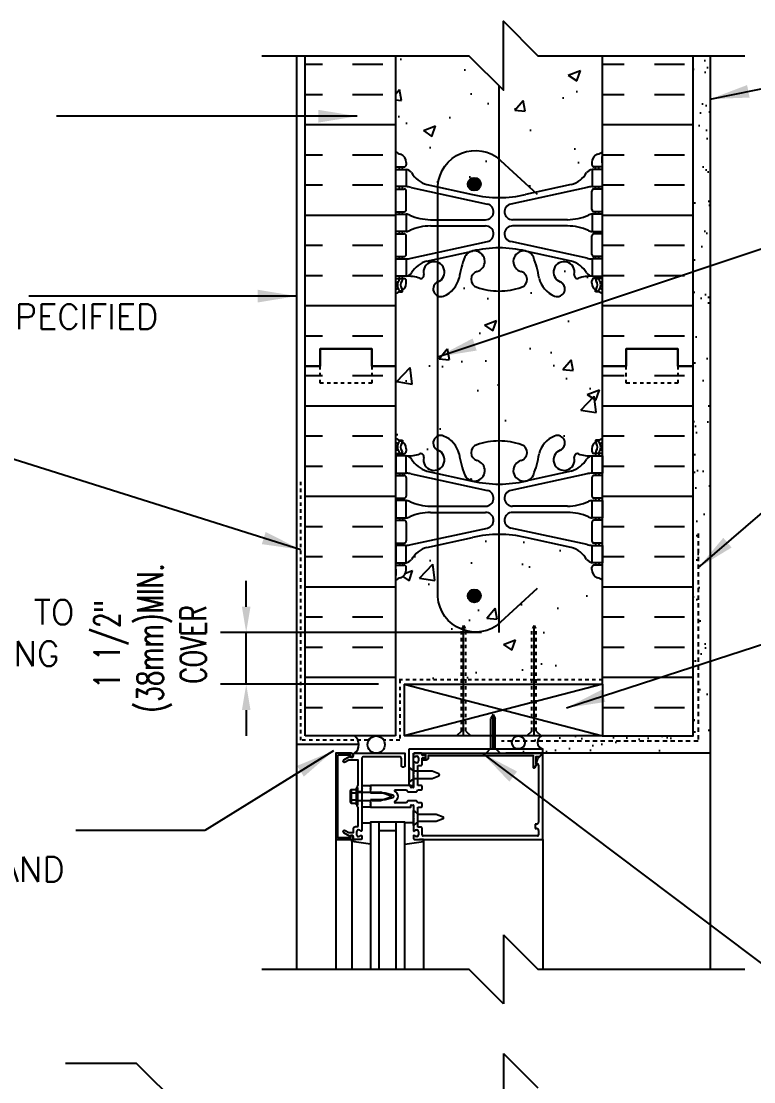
# Model space of a CAD drawing. Header units: inches. Extents: x -6.4 to 42.3, y 56.6 to 149.3.
# Drawn here: x 4.56 to 25.8, y 118.19 to 148.94 of the extents above; entities that cross this region are included whole.
import ezdxf

# ---------------------------------------------------------------- set-up
doc = ezdxf.new("R2010")
doc.units = ezdxf.units.IN
doc.header["$LTSCALE"] = 0.5
doc.header["$MEASUREMENT"] = 0
doc.linetypes.add('DASHED2', pattern=[0.375, 0.25, -0.125])
doc.linetypes.add('HIDDEN2', pattern=[0.1875, 0.125, -0.0625])
for name, color, linetype in [('HATCH', 12, 'Continuous'), ('LINE18', 9, 'Continuous'), ('line25', 2, 'Continuous'), ('LINE50', 5, 'Continuous'), ('LINE65', 3, 'Continuous'), ('LINE9', 9, 'Continuous'), ('PART_NUMBERS', 6, 'Continuous'), ('TEXT', 4, 'Continuous'), ('Web_Edge', 9, 'Continuous')]:
    doc.layers.add(name, color=color, linetype=linetype)
doc.styles.add('DIM', font='romans.shx', dxfattribs={"width": 0.7})
doc.styles.get("Standard").update_dxf_attribs({"font": 'romans.shx', "height": 0.75})
doc.dimstyles.new('ext_12', dxfattribs={"dimscale": 12, "dimtxt": 0.09375, "dimasz": 0.09375, "dimexe": 0.09375, "dimexo": 0.0625, "dimgap": 0.0625, "dimtad": 1, "dimdec": 1, "dimzin": 2, "dimdsep": 46, "dimlunit": 4, "dimtxsty": 'DIM', "dimcen": 0.09, "dimdle": 0.09375, "dimclrt": 4, "dimadec": 0, "dimazin": 0, "dimtfac": 1, "dimtdec": 1, "dimtmove": 1, "dimatfit": 3, "dimfxl": 1, "dimfrac": 2, "dimtolj": 1, "dimtzin": 0, "dimarcsym": 0})
doc.dimstyles.new('ext_8', dxfattribs={"dimscale": 8, "dimtxt": 0.09375, "dimasz": 0.09375, "dimexe": 0.09375, "dimexo": 0.0625, "dimgap": 0.0625, "dimtad": 1, "dimdec": 6, "dimzin": 3, "dimdsep": 46, "dimlunit": 4, "dimtxsty": 'DIM', "dimcen": 0.09, "dimdle": 0.09375, "dimclrt": 4, "dimadec": 0, "dimazin": 0, "dimtfac": 1, "dimtdec": 6, "dimtmove": 2, "dimatfit": 3, "dimfxl": 1, "dimfrac": 2, "dimtolj": 1, "dimtzin": 0, "dimarcsym": 0})

# ---------------------------------------------------------------- blocks, each defined once
blk = doc.blocks.new('*D1')
at = {"layer": 'Defpoints', "color": 0, "transparency": 16777216}
for p in [(11.085, 131.215), (18.409, 131.215), (15.416, 129.715)]:
    blk.add_point(p, dxfattribs=at)
at = {"layer": 'TEXT', "color": 0, "lineweight": -2, "transparency": 16777216}
for p, q in [((11.085, 131.965), (11.085, 132.715)), ((17.909, 131.215), (10.335, 131.215)), ((11.085, 129.715), (11.085, 131.215)), ((14.916, 129.715), (10.335, 129.715)), ((11.085, 128.965), (11.085, 128.215))]:
    blk.add_line(p, q, dxfattribs=at)
at = {"layer": 'TEXT', "color": 0, "transparency": 16777216}
for points in [[(10.96, 131.965), (11.21, 131.965), (11.085, 131.215)], [(10.96, 128.965), (11.21, 128.965), (11.085, 129.715)]]:
    blk.add_solid(points, dxfattribs=at)
at = {"layer": 'TEXT', "color": 4, "transparency": 16777216, "insert": (8.3, 130.875), "char_height": 0.75, "attachment_point": 5, "rotation": 90, "style": 'DIM'}
blk.add_mtext('\\A1;1 1/2" \\P (38mm)MIN. \\PCOVER', dxfattribs=at)

msp = doc.modelspace()

# ---------------------------------------------------------------- hatches: boundary and pattern name
at = {"layer": 'HATCH'}
h = msp.add_hatch(dxfattribs=at)
h.set_pattern_fill('AR-CONC', color=256, scale=0.5)
h.paths.add_polyline_path([(21.1110978, 144.6484697), (21.2160978, 144.6484697), (21.2160978, 144.7184697), (21.1685978, 144.7184697, -0.4142135624), (21.1060978, 144.7809697), (21.1060978, 144.8484697, -0.3178372452), (21.2727645, 145.084172, 0.0824145898), (21.4161015, 145.1632784), (21.4161015, 147.9446354), (19.5411015, 147.9446323), (18.5411015, 148.9446323), (18.5411015, 146.9446323), (17.5411015, 147.9446323), (15.4161015, 147.9446359), (15.4161015, 145.1632784, 0.0824145898), (15.5594384, 145.084172, -0.3178372452), (15.7261051, 144.8484697), (15.7261051, 144.7809697, -0.4142135624), (15.6636051, 144.7184697), (15.6161051, 144.7184697), (15.6161051, 144.6484697), (15.7211051, 144.6484697, -0.1889729321), (15.8769742, 144.5536252, 0.1963228336), (16.3261051, 144.2073655), (17.6479607, 143.9168699, 0.0577946906), (18.4161015, 143.8277834, 0.0577946906), (19.1842423, 143.9168699), (20.5060978, 144.2073655, 0.1963228336), (20.9552288, 144.5536252, -0.1889729321)])
h = msp.add_hatch(dxfattribs=at)
h.set_pattern_fill('AR-SAND', color=256, scale=0.5, style=0)
h.set_pattern_definition([(37.5, (-2811.8135, -357.8431), (-0.03149668, 0.96341188), [0, -0.76, 0, -0.85, 0, -0.8125]), (7.5, (-2811.8135, -357.8431), (0.88488835, 1.41107303), [0, -0.41, 0, -0.685, 0, -0.2625]), (327.5, (-2812.4285, -357.8431), (1.55707093, 0.00282953), [0, -0.25, 0, -0.9, 0, -1.175]), (317.5, (-2812.4285, -357.8431), (1.5030633, 0.4388378), [0, -0.125, 0, -0.59, 0, -0.675])])
h.paths.add_polyline_path([(24.5411015, 135.0015948), (24.0411015, 135.0015948), (24.0411015, 129.7020107), (24.5411015, 129.7020107)])
h.paths.add_polyline_path([(24.0411015, 135.0015948), (24.5411015, 135.0015948), (24.5411015, 139.2389194), (24.0411015, 139.2389194), (24.0411015, 138.9446424)])
h.paths.add_polyline_path([(24.0411015, 139.2389194), (24.5411015, 139.2389194), (24.5411015, 147.9355848), (24.0411015, 147.9355848)])
h = msp.add_hatch(dxfattribs=at)
h.set_pattern_fill('AR-CONC', color=256, scale=0.5)
h.paths.add_polyline_path([(21.4161015, 141.033661, 0.0643975703), (21.3060978, 141.0996205), (21.2160978, 141.0996205), (21.2160978, 141.1413465, -0.2490694202), (21.1060978, 141.3484697), (21.1060978, 141.4159697, -0.4142135624), (21.1685978, 141.4784697), (21.2160978, 141.4784697), (21.2160978, 141.5484697), (21.1110978, 141.5484697, 0.1004604156), (20.7173994, 141.4913069, -0.6014354321), (20.5978959, 141.5961903, 2.1820948247), (20.1878158, 141.3832808, -1), (20.0243872, 140.9747578, -0.2443795114), (19.5759793, 141.4955147, 0.0531565226), (19.4101399, 142.1095963, 1.5531317869), (19.0519098, 141.6852916, -0.7355925422), (19.0646946, 141.227245, -0.0827551475), (18.4161015, 141.119156, -0.0827551475), (17.7675083, 141.227245, -0.7355925422), (17.7802932, 141.6852916, 1.5531317869), (17.4220631, 142.1095963, 0.0531565226), (17.2562236, 141.4955147, -0.2443795114), (16.8078158, 140.9747578, -1), (16.6443872, 141.3832808, 2.1820948247), (16.234307, 141.5961903, -0.6014354321), (16.1148036, 141.4913069, 0.1004604156), (15.7211051, 141.5484697), (15.6161051, 141.5484697), (15.6161051, 141.4784697), (15.6636051, 141.4784697, -0.4142135624), (15.7261051, 141.4159697), (15.7261051, 141.3484697, -0.2490694202), (15.6161051, 141.1413465), (15.6161051, 141.0996205), (15.5261051, 141.0996205, 0.0643975703), (15.4161015, 141.033661), (15.4161015, 138.9446424), (15.4161015, 136.8556239, 0.0643975703), (15.5261051, 136.7896644), (15.6161051, 136.7896644), (15.6161051, 136.7479383, -0.2490694202), (15.7261051, 136.5408152), (15.7261051, 136.4733152, -0.4142135624), (15.6636051, 136.4108152), (15.6161051, 136.4108152), (15.6161051, 136.3408152), (15.7211051, 136.3408152, 0.1004604156), (16.1148036, 136.3979779, -0.6014354321), (16.234307, 136.2930946, 2.1820948247), (16.6443872, 136.506004, -1), (16.8078158, 136.9145271, -0.2443795114), (17.2562236, 136.3937702, 0.0531565226), (17.4220631, 135.7796886, 1.5531317869), (17.7802932, 136.2039933, -0.7355925422), (17.7675083, 136.6620398, -0.0827551475), (18.4161015, 136.7701289, -0.0827551475), (19.0646946, 136.6620398, -0.7355925422), (19.0519098, 136.2039933, 1.5531317869), (19.4101399, 135.7796886, 0.0531565226), (19.5759793, 136.3937702, -0.2443795114), (20.0243872, 136.9145271, -1), (20.1878158, 136.506004, 2.1820948247), (20.5978959, 136.2930946, -0.6014354321), (20.7173994, 136.3979779, 0.1004604156), (21.1110978, 136.3408152), (21.2160978, 136.3408152), (21.2160978, 136.4108152), (21.1685978, 136.4108152, -0.4142135624), (21.1060978, 136.4733152), (21.1060978, 136.5408152, -0.2490694202), (21.2160978, 136.7479383), (21.2160978, 136.7896644), (21.3060978, 136.7896644, 0.0643975703), (21.4161015, 136.8556239), (21.4161015, 138.9446424)])
h = msp.add_hatch(dxfattribs=at)
h.set_pattern_fill('AR-CONC', color=256, scale=0.5)
h.paths.add_polyline_path([(21.4161015, 132.7260064, 0.0824145898), (21.2727645, 132.8051129, -0.3178372452), (21.1060978, 133.0408152), (21.1060978, 133.1083152, -0.4142135624), (21.1685978, 133.1708152), (21.2160978, 133.1708152), (21.2160978, 133.2408152), (21.1110978, 133.2408152, -0.1889729321), (20.9552288, 133.3356597, 0.1963228336), (20.5060978, 133.6819194), (19.1842423, 133.972415, 0.0577946906), (18.4161015, 134.0615014, 0.0577946906), (17.6479607, 133.972415), (16.3261051, 133.6819194, 0.1963228336), (15.8769742, 133.3356597, -0.1889729321), (15.7211051, 133.2408152), (15.6161051, 133.2408152), (15.6161051, 133.1708152), (15.6636051, 133.1708152, -0.4142135624), (15.7261051, 133.1083152), (15.7261051, 133.0408152, -0.3178372452), (15.5594384, 132.8051129, 0.0824145898), (15.4161015, 132.7260064), (15.4161015, 129.844323), (17.3265841, 129.844323), (17.3265841, 131.3018726), (17.3890841, 131.4213813), (17.4515841, 131.3018726), (17.4515841, 129.844323), (19.3671464, 129.844323), (19.3671464, 131.3018726), (19.4296464, 131.4213813), (19.4921464, 131.3018726), (19.4921464, 129.844323), (21.4161015, 129.844323)])
h = msp.add_hatch(dxfattribs=at)
h.set_pattern_fill('AR-SAND', color=256, scale=0.5, style=0)
h.set_pattern_definition([(37.5, (-44.9122, -30.9237), (-0.0314967, 0.963412), [0, -0.76, 0, -0.85, 0, -0.8125]), (7.5, (-44.9122, -30.9237), (0.884888, 1.411073), [0, -0.41, 0, -0.685, 0, -0.2625]), (327.5, (-45.5272, -30.9237), (1.557071, 0.0028295), [0, -0.25, 0, -0.9, 0, -1.175]), (317.5, (-45.5272, -30.9237), (1.503063, 0.438838), [0, -0.125, 0, -0.59, 0, -0.675])])
h.paths.add_polyline_path([(18.7507572, 128.2148277, 0.2250226336), (18.612327, 127.9648277), (18.6134565, 127.9648277), (18.6134565, 127.7148277), (24.5411015, 127.7148277), (24.5411015, 129.7020107), (24.0411015, 129.7020107), (24.0411015, 128.2148277)])
at = {"layer": 'LINE65'}
for points in [[(17.8851302, 144.2180633, 1), (17.5101302, 144.2180633, 1)], [(17.8851302, 132.2778737, 1), (17.5101302, 132.2778737, 1)]]:
    msp.add_hatch(color=256, dxfattribs=at).paths.add_polyline_path(points)

# ---------------------------------------------------------------- linework, layer by layer
at = {"layer": 'HATCH'}
for p, q in [((12.7911015, 147.6977149), (13.2958797, 147.6977149)), ((14.1708797, 147.6977149), (15.0458797, 147.6977149)), ((21.4161015, 147.6977149), (22.0458797, 147.6977149)), ((22.9208797, 147.6977149), (23.7958797, 147.6977149)), ((12.7911015, 146.8227149), (13.2958797, 146.8227149)), ((14.1708797, 146.8227149), (15.0458797, 146.8227149)), ((21.4161015, 146.8227149), (22.0458797, 146.8227149)), ((22.9208797, 146.8227149), (23.7958797, 146.8227149)), ((12.7911015, 145.9477149), (15.4161015, 145.9477149)), ((21.4161015, 145.9477149), (24.0411015, 145.9477149)), ((12.7911015, 145.0727149), (13.2958797, 145.0727149)), ((14.1708797, 145.0727149), (15.0458797, 145.0727149)), ((21.4161015, 145.0727149), (22.0458797, 145.0727149)), ((22.9208797, 145.0727149), (23.7958797, 145.0727149)), ((12.7911015, 144.1977149), (13.2958797, 144.1977149)), ((14.1708797, 144.1977149), (15.0458797, 144.1977149)), ((21.4161015, 144.1977149), (22.0458797, 144.1977149)), ((22.9208797, 144.1977149), (23.7958797, 144.1977149)), ((12.7911015, 143.3227149), (15.4161015, 143.3227149)), ((21.4161015, 143.3227149), (24.0411015, 143.3227149)), ((12.7911015, 142.4477149), (13.2958797, 142.4477149)), ((14.1708797, 142.4477149), (15.0458797, 142.4477149)), ((21.4161015, 142.4477149), (22.0458797, 142.4477149)), ((22.9208797, 142.4477149), (23.7958797, 142.4477149)), ((12.7911015, 141.5727149), (13.2958797, 141.5727149)), ((14.1708797, 141.5727149), (15.0458797, 141.5727149)), ((21.4161015, 141.5727149), (22.0458797, 141.5727149)), ((22.9208797, 141.5727149), (23.7958797, 141.5727149)), ((12.7911015, 140.6977149), (15.4161015, 140.6977149)), ((21.4161015, 140.6977149), (24.0411015, 140.6977149)), ((12.7911015, 139.8227149), (13.2958797, 139.8227149)), ((14.1708797, 139.8227149), (15.0458797, 139.8227149)), ((21.4161015, 139.8227149), (22.0458797, 139.8227149)), ((22.9208797, 139.8227149), (23.7958797, 139.8227149)), ((12.7911015, 138.9477149), (13.2286015, 138.9477149)), ((14.7286015, 138.9477149), (15.0458797, 138.9477149)), ((21.4161015, 138.9477149), (22.0458797, 138.9477149)), ((23.6036015, 138.9477149), (23.7958797, 138.9477149)), ((12.7911015, 138.6687086), (13.2958797, 138.6687086)), ((14.1708797, 138.6687086), (15.0458797, 138.6687086)), ((21.4161015, 138.6687086), (22.0458797, 138.6687086)), ((22.9208797, 138.6687086), (23.7958797, 138.6687086)), ((12.7911015, 137.7937086), (15.4161015, 137.7937086)), ((21.4161015, 137.7937086), (24.0411015, 137.7937086)), ((12.7911015, 136.9187086), (13.2958797, 136.9187086)), ((14.1708797, 136.9187086), (15.0458797, 136.9187086)), ((21.4161015, 136.9187086), (22.0458797, 136.9187086)), ((22.9208797, 136.9187086), (23.7958797, 136.9187086)), ((12.7911015, 136.0437086), (13.2958797, 136.0437086)), ((14.1708797, 136.0437086), (15.0458797, 136.0437086)), ((21.4161015, 136.0437086), (22.0458797, 136.0437086)), ((22.9208797, 136.0437086), (23.7958797, 136.0437086)), ((12.7911015, 135.1687086), (15.4161015, 135.1687086)), ((21.4161015, 135.1687086), (24.0411015, 135.1687086)), ((12.7911015, 134.2937086), (13.2958797, 134.2937086)), ((14.1708797, 134.2937086), (15.0458797, 134.2937086)), ((21.4161015, 134.2937086), (22.0458797, 134.2937086)), ((22.9208797, 134.2937086), (23.7958797, 134.2937086)), ((12.7911015, 133.4187086), (13.2958797, 133.4187086)), ((14.1708797, 133.4187086), (15.0458797, 133.4187086)), ((21.4161015, 133.4187086), (22.0458797, 133.4187086)), ((22.9208797, 133.4187086), (23.7958797, 133.4187086)), ((12.7911015, 132.5437086), (15.4161015, 132.5437086)), ((21.4161015, 132.5437086), (24.0411015, 132.5437086)), ((12.7911015, 131.6687086), (13.2958797, 131.6687086)), ((14.1708797, 131.6687086), (15.0458797, 131.6687086)), ((21.4161015, 131.6687086), (22.0458797, 131.6687086)), ((22.9208797, 131.6687086), (23.7958797, 131.6687086)), ((17.3890841, 128.2148277), (17.3890841, 131.4213813)), ((19.4296464, 128.2148277), (19.4296464, 131.4213813)), ((12.7911015, 130.7937086), (13.2958797, 130.7937086)), ((14.1708797, 130.7937086), (15.0458797, 130.7937086)), ((21.4161015, 130.7937086), (22.0458797, 130.7937086)), ((22.9208797, 130.7937086), (23.7958797, 130.7937086)), ((12.7911015, 129.9187086), (15.4161015, 129.9187086)), ((21.4161015, 129.9187086), (24.0411015, 129.9187086)), ((21.4161015, 129.7148277), (15.6661015, 128.2148277)), ((15.6661015, 129.7148277), (21.4161015, 128.2148277)), ((12.7911015, 129.0437086), (13.2958797, 129.0437086)), ((14.1708797, 129.0437086), (15.0458797, 129.0437086)), ((21.4161015, 129.0437086), (22.0458797, 129.0437086)), ((22.9208797, 129.0437086), (23.7958797, 129.0437086)), ((18.2441057, 127.8403634), (18.2441057, 128.8403634)), ((16.1644024, 127.7148277), (19.6844024, 127.7148277)), ((14.4346475, 125.694442), (14.6846475, 125.694442)), ((14.9344024, 125.7148277), (14.9344024, 121.4478676)), ((15.4344024, 121.4478676), (15.4344024, 125.7148277)), ((13.6844024, 125.2148277), (13.6844024, 121.4478676)), ((14.1446475, 125.154442), (14.1446475, 125.214442)), ((14.1446475, 125.214442), (14.2602783, 125.214442)), ((15.4344024, 125.4648277), (14.9344024, 125.4648277)), ((16.2241573, 125.154442), (16.2241573, 125.214442)), ((19.6844024, 125.2148277), (19.6844024, 121.4478676)), ((14.1446475, 125.1718073), (14.1446475, 121.4478676)), ((14.6846475, 125.0779066), (14.1446475, 125.154442)), ((15.6841573, 125.0779066), (16.2241573, 125.154442)), ((16.2241573, 125.1718073), (16.2241573, 121.4478676))]:
    msp.add_line(p, q, dxfattribs=at)
at = {"layer": 'HATCH', "color": 4, "linetype": 'DASHED2', "ltscale": 0.5}
for p, q in [((12.6661015, 128.0898277), (12.6661015, 135.6171413)), ((21.4161015, 129.844323), (15.4161015, 129.844323)), ((15.5362253, 129.844323), (15.5362253, 128.0898277)), ((14.6084778, 128.0898277), (12.6661015, 128.0898277)), ((15.5362253, 128.0898277), (15.098327, 128.0898277))]:
    msp.add_line(p, q, dxfattribs=at)
at = {"layer": 'HATCH'}
for centre, radius in [((14.8534024, 127.9648277), 0.25), ((18.9779024, 128.0275955), 0.1872321)]:
    msp.add_circle(centre, radius, dxfattribs=at)
for centre, radius, start, end in [((14.0409024, 127.9648277), 0.3125, 306.86989765, 53.13010235), ((19.7225331, 128.0300123), 0.1934442, 107.17760034, 258.63169701)]:
    msp.add_arc(centre, radius, start, end, dxfattribs=at)
at = {"layer": 'LINE18'}
for p, q in [((12.5411015, 147.9446424), (12.5411015, 127.9648277)), ((18.2441057, 128.8403634), (18.1816057, 128.7208548)), ((18.1816057, 127.8403634), (18.1816057, 128.7208548)), ((18.2441057, 128.8403634), (18.3066057, 128.7208548)), ((18.3066057, 127.8403634), (18.3066057, 128.7208548)), ((17.3265841, 128.3585458), (17.1828659, 128.2148277)), ((17.4515841, 128.3585458), (17.5953022, 128.2148277)), ((19.3671464, 128.3585458), (19.2234282, 128.2148277)), ((19.4921464, 128.3585458), (19.6358645, 128.2148277)), ((14.3534024, 127.9648277), (12.5411015, 127.9648277)), ((12.5411015, 127.9648277), (12.5411015, 121.4478676)), ((15.8094024, 127.8403634), (19.6844024, 127.8403634)), ((15.9344024, 127.7153634), (19.6844024, 127.7153634)), ((18.1628876, 127.8403634), (18.0378876, 127.7153634)), ((18.3253238, 127.8403634), (18.4503238, 127.7153634)), ((19.6844024, 127.7153634), (19.6844024, 127.8403634)), ((24.5411015, 127.7148277), (24.5411015, 121.4478676))]:
    msp.add_line(p, q, dxfattribs=at)
at = {"layer": 'LINE18', "linetype": 'HIDDEN2'}
for p, q in [((17.3890841, 131.4213813), (17.3265841, 131.3018726)), ((17.3890841, 131.4213813), (17.4515841, 131.3018726)), ((19.4296464, 131.4213813), (19.3671464, 131.3018726)), ((19.4296464, 131.4213813), (19.4921464, 131.3018726)), ((17.3265841, 128.3585458), (17.3265841, 131.3018726)), ((17.4515841, 128.3585458), (17.4515841, 131.3018726)), ((19.3671464, 128.3585458), (19.3671464, 131.3018726)), ((19.4921464, 128.3585458), (19.4921464, 131.3018726))]:
    msp.add_line(p, q, dxfattribs=at)
at = {"layer": 'LINE18'}
msp.add_lwpolyline([(11.5411015, 147.9446424), (17.5411015, 147.9446323), (18.5411015, 146.9446323), (18.5411015, 148.9446323), (19.5411015, 147.9446323), (25.5411015, 147.9446424)], dxfattribs=at)
at = {"layer": 'line25'}
for p, q in [((15.4161015, 147.9446424), (15.4161015, 138.9446424)), ((21.4161015, 138.9446424), (21.4161015, 147.9446424)), ((15.4161015, 138.9446424), (15.4161015, 128.2148277)), ((21.4161015, 129.7148277), (21.4161015, 138.9446424)), ((15.6661015, 129.7148277), (21.4161015, 129.7148277)), ((15.6661015, 129.7148277), (15.6661015, 128.2148277)), ((21.4161015, 129.7148277), (21.4161015, 128.2148277)), ((21.4161015, 128.2148277), (15.6661015, 128.2148277))]:
    msp.add_line(p, q, dxfattribs=at)
at = {"layer": 'LINE50'}
for p, q in [((12.7911015, 138.9446424), (12.7911015, 147.9446424)), ((24.0411015, 138.9446424), (24.0411015, 147.9446424)), ((14.7286015, 139.4446424), (13.2286015, 139.4446424)), ((13.2286015, 139.4446424), (13.2286015, 138.9446424)), ((14.7286015, 138.9446424), (14.7286015, 139.4446424)), ((22.1036015, 138.9446424), (22.1036015, 139.4446424)), ((22.1036015, 139.4446424), (23.6036015, 139.4446424)), ((23.6036015, 139.4446424), (23.6036015, 138.9446424)), ((13.2286015, 138.9446424), (12.7911015, 138.9446424)), ((15.1661015, 138.9446424), (14.7286015, 138.9446424)), ((15.4161015, 138.9446424), (15.1661015, 138.9446424)), ((21.4161015, 138.9446424), (21.6661015, 138.9446424)), ((21.6661015, 138.9446424), (22.1036015, 138.9446424)), ((23.6036015, 138.9446424), (24.0411015, 138.9446424)), ((15.4161015, 128.2148277), (12.7911015, 128.2148277))]:
    msp.add_line(p, q, dxfattribs=at)
for points in [[(12.7911015, 128.2148277), (12.7911015, 138.9446424), (13.2286015, 138.9446424), (13.2286015, 139.4446424), (14.7286015, 139.4446424), (14.7286015, 138.9446424), (15.1661015, 138.9446424), (15.4161015, 138.9446424)], [(21.4161015, 128.2148277), (24.0411015, 128.2148277), (24.0411015, 138.9446424), (23.6036015, 138.9446424), (23.6036015, 139.4446424), (22.1036015, 139.4446424), (22.1036015, 138.9446424), (21.6661015, 138.9446424), (21.4161015, 138.9446424)]]:
    msp.add_lwpolyline(points, dxfattribs=at)
at = {"layer": 'LINE65'}
msp.add_line((18.4093652, 147.0763685), (18.4093652, 131.2148277), dxfattribs=at)
msp.add_lwpolyline([(19.5209029, 132.4957322), (18.3411509, 131.4114485, -0.6231935981), (16.6423079, 132.4014467), (16.6423079, 144.0219184, -0.6231935981), (18.3411509, 145.0119166), (19.5209029, 143.9276329)], format="xyb", dxfattribs=at)
for centre in [(17.6976302, 144.2180633), (17.6976302, 132.2778737)]:
    msp.add_circle(centre, 0.1875, dxfattribs=at)
at = {"layer": 'LINE9'}
for p, q in [((24.5411015, 147.9446424), (24.5411015, 127.7148277)), ((15.8094024, 126.7778277), (15.8094024, 127.8403634)), ((15.9344024, 126.7778277), (15.9344024, 127.7153634)), ((15.9344024, 127.6948277), (15.9344024, 127.6128277)), ((16.1644024, 127.7148277), (15.9544024, 127.7148277)), ((16.1844024, 127.6448277), (16.1844024, 127.6948277)), ((24.5411015, 127.7148277), (18.6134565, 127.7148277)), ((19.6673313, 127.6908277), (19.5335239, 127.5570202)), ((19.6844024, 127.7148277), (19.6844024, 127.6958277)), ((19.6844024, 127.7148277), (19.6844024, 127.6958277)), ((19.6844024, 125.2148277), (19.6844024, 127.6837566)), ((15.9344024, 127.4568277), (15.9344024, 127.1048277)), ((16.023894, 127.6288277), (16.0344024, 127.6288277)), ((16.0344024, 127.4408277), (16.023894, 127.4408277)), ((16.0594024, 126.7778277), (16.0594024, 127.3598277)), ((16.0594024, 127.3598277), (16.1644024, 127.3598277)), ((16.0844024, 127.5788277), (16.0844024, 127.4908277)), ((16.2654024, 127.6448277), (16.1844024, 127.6448277)), ((16.1844024, 127.3798277), (16.1844024, 127.5848277)), ((16.1844024, 127.5848277), (16.2654024, 127.5848277)), ((19.5335239, 127.5570202), (19.4774024, 127.4028277)), ((19.4774024, 127.4028277), (19.5294024, 127.4028277)), ((19.5594024, 127.3728277), (19.5594024, 125.7198277)), ((15.9344024, 127.0748277), (15.9344024, 126.7278277)), ((14.4344024, 126.7778277), (14.6844024, 126.7778277)), ((14.4344024, 126.7778277), (14.4344024, 126.7153277)), ((14.6844024, 126.7378277), (14.6694024, 126.7228277)), ((14.6844024, 126.7778277), (14.6844024, 126.7153277)), ((15.8484024, 126.7778277), (14.6844024, 126.7778277)), ((14.6844024, 126.7778277), (14.6844024, 126.7378277)), ((15.8094024, 126.7778277), (15.9344024, 126.7778277)), ((15.8584024, 126.7278277), (15.8584024, 126.7678277)), ((16.1544024, 126.7778277), (16.0594024, 126.7778277)), ((16.1844024, 126.6828277), (16.1844024, 126.7478277)), ((14.0947974, 126.6170077), (14.0947974, 126.3126327)), ((14.1070924, 126.6514177), (14.1257974, 126.6514177)), ((14.1257974, 126.6514177), (14.1257974, 126.2782277)), ((14.1297224, 126.6677377), (14.2694024, 126.6677377)), ((14.1297224, 126.5662827), (14.2694024, 126.5662827)), ((14.2694024, 126.7148277), (14.2694024, 126.2148277)), ((14.2694024, 126.7148277), (14.3094024, 126.7148277)), ((14.3094024, 126.7148277), (14.3094024, 126.2148277)), ((14.4344024, 126.5978277), (14.3094024, 126.5978277)), ((14.3094024, 126.5902077), (14.9744024, 126.5902077)), ((14.6694024, 126.7228277), (14.6844024, 126.7078277)), ((14.6844024, 126.6348277), (14.6694024, 126.6198277)), ((14.6694024, 126.6198277), (14.6844024, 126.6048277)), ((14.6844024, 126.7078277), (14.6844024, 126.6348277)), ((14.6844024, 126.6048277), (14.6844024, 126.5648277)), ((14.6844024, 126.5648277), (15.1144024, 126.5648277)), ((15.3094024, 126.4648277), (14.9744024, 126.5902077)), ((14.9744024, 126.3394377), (15.3094024, 126.4648277)), ((15.1144024, 126.5648277), (15.3325146, 126.5063847)), ((15.3325146, 126.4232706), (15.1144024, 126.3648277)), ((15.4057825, 126.6528277), (15.7334024, 126.6528277)), ((15.7934024, 126.5928277), (15.9994024, 126.5928277)), ((15.9244024, 126.7178277), (15.8684024, 126.7178277)), ((16.0594024, 126.6528277), (16.1544024, 126.6528277)), ((14.1070924, 126.2782277), (14.1257974, 126.2782277)), ((14.1297224, 126.3633627), (14.2694024, 126.3633627)), ((14.1297224, 126.2619077), (14.2694024, 126.2619077)), ((14.2694024, 126.2148277), (14.3094024, 126.2148277)), ((14.3094024, 126.3394377), (14.9744024, 126.3394377)), ((14.4344024, 126.3318277), (14.3094024, 126.3318277)), ((14.4344024, 126.2143277), (14.4344024, 126.1518277)), ((14.6844024, 126.1518277), (14.4344024, 126.1518277)), ((14.6844024, 126.3248277), (14.6694024, 126.3098277)), ((14.6694024, 126.3098277), (14.6844024, 126.2948277)), ((14.6844024, 126.2218277), (14.6694024, 126.2068277)), ((14.6694024, 126.2068277), (14.6844024, 126.1918277)), ((15.1144024, 126.3648277), (14.6844024, 126.3648277)), ((14.6844024, 126.3648277), (14.6844024, 126.3248277)), ((14.6844024, 126.2948277), (14.6844024, 126.2218277)), ((14.6844024, 126.2143277), (14.6844024, 126.1518277)), ((14.6844024, 126.1918277), (14.6844024, 126.1518277)), ((14.6844024, 126.1518277), (15.8484024, 126.1518277)), ((15.7334024, 126.2768277), (15.4057825, 126.2768277)), ((15.9994024, 126.3368277), (15.7934024, 126.3368277)), ((15.8584024, 126.1618277), (15.8584024, 126.2018277)), ((15.8684024, 126.2118277), (15.9244024, 126.2118277)), ((15.9344024, 126.2018277), (15.9344024, 125.8548277)), ((16.1544024, 126.2768277), (16.0594024, 126.2768277)), ((16.0594024, 125.5698277), (16.0594024, 126.1518277)), ((16.0594024, 126.1518277), (16.1544024, 126.1518277)), ((16.1844024, 126.1818277), (16.1844024, 126.2468277)), ((15.9344024, 125.6208277), (15.9344024, 126.0588277)), ((15.9344024, 126.0588277), (16.0664024, 125.9478277)), ((15.9344024, 125.8548277), (15.9494024, 125.8398277)), ((15.9494024, 125.8398277), (15.9344024, 125.8248277)), ((15.9344024, 125.8248277), (15.9344024, 125.4728277)), ((16.0664024, 125.9478277), (16.5970611, 125.9478277)), ((16.5970611, 125.9478277), (16.7908829, 125.867544)), ((16.7908829, 125.8121113), (16.5970611, 125.7318277)), ((15.9341573, 125.694442), (15.6841573, 125.694442)), ((16.0664024, 125.7318277), (15.9344024, 125.6208277)), ((16.1644024, 125.5698277), (16.0594024, 125.5698277)), ((16.5970611, 125.7318277), (16.0664024, 125.7318277)), ((16.1844024, 125.3448277), (16.1844024, 125.5498277)), ((19.4994024, 125.6598277), (19.4644024, 125.6598277)), ((19.4644024, 125.6598277), (19.4644024, 125.5348277)), ((19.4644024, 125.5348277), (19.4994024, 125.5348277)), ((15.9344024, 125.3168277), (15.9344024, 125.2348277)), ((15.9544024, 125.2148277), (19.6844024, 125.2148277)), ((16.023894, 125.4888277), (16.0344024, 125.4888277)), ((16.0344024, 125.3008277), (16.023894, 125.3008277)), ((16.0844024, 125.4388277), (16.0844024, 125.3508277)), ((16.2241573, 125.214442), (16.1085264, 125.214442)), ((19.5294024, 125.3148277), (16.2144024, 125.3148277)), ((19.5594024, 125.4748277), (19.5594024, 125.3448277)), ((18.5411015, 122.4478676), (18.5411015, 120.4478676)), ((18.5411015, 122.4478676), (19.5411015, 121.4478676)), ((11.5411015, 121.4478676), (17.5411015, 121.4478676)), ((18.5411015, 120.4478676), (17.5411015, 121.4478676)), ((19.5411015, 121.4478676), (25.5411015, 121.4478676)), ((18.5411015, 119.0103676), (18.5411015, 117.0103676)), ((18.5411015, 119.0103676), (19.5411015, 118.0103676))]:
    msp.add_line(p, q, dxfattribs=at)
at = {"layer": 'LINE9', "linetype": 'DASHED2', "ltscale": 0.15}
for points in [[(14.7286015, 138.9446424), (14.7286015, 138.9446424), (14.7286015, 138.4446424), (13.2286015, 138.4446424), (13.2286015, 138.9446424), (13.2286015, 138.9446424)], [(23.6036015, 138.9446424), (23.6036015, 138.9446424), (23.6036015, 138.4446424), (22.1036015, 138.4446424), (22.1036015, 138.9446424), (22.1036015, 138.9446424)]]:
    msp.add_lwpolyline(points, dxfattribs=at)
at = {"layer": 'LINE9'}
for points in [[(13.7444024, 127.6648277), (14.1084024, 127.6648277), (14.1084024, 127.6348277, 1), (14.1884024, 127.6348277), (14.1884024, 127.6548277, 0.4142135624), (14.1284024, 127.7148277), (13.6844024, 127.7148277), (13.6844024, 125.2148277), (14.1284024, 125.2148277, 0.4142135624), (14.1884024, 125.2748277), (14.1884024, 125.2948277, 1), (14.1084024, 125.2948277), (14.1084024, 125.2648277), (13.7444024, 125.2648277)], [(14.3344024, 125.5888277), (14.3344024, 126.1398277), (14.3094024, 126.1648277), (14.3094024, 126.4498277), (14.3244024, 126.4648277), (14.3094024, 126.4798277), (14.3094024, 126.7648277), (14.3344024, 126.7898277), (14.3344024, 127.5148277), (14.0635777, 127.5148277), (13.9584024, 127.4541047, -1), (13.9184024, 127.5233867), (14.1010315, 127.6288277, 0.8490904587), (14.1984024, 127.6448277), (14.1984024, 127.6848277, -0.4142135624), (14.2284024, 127.7148277), (15.6844024, 127.7148277), (15.6844024, 127.3448277, -0.4142135624), (15.6544024, 127.3148277), (15.6144024, 127.3148277, -0.4142135624), (15.5844024, 127.3448277), (15.5844024, 127.5548277, 0.4142135624), (15.5244024, 127.6148277), (14.4944024, 127.6148277, 0.4142135624), (14.4344024, 127.5548277), (14.4344024, 126.6898277), (14.4494024, 126.6748277), (14.4344024, 126.6598277), (14.4344024, 126.2698277), (14.4494024, 126.2548277), (14.4344024, 126.2398277), (14.4344024, 125.4728277, -0.6693764951), (14.4087607, 125.4622562, 0.1997729274), (14.3449108, 125.4888277), (14.3344024, 125.4888277, 0.4142135624), (14.2844024, 125.4388277), (14.2844024, 125.3508277, 0.4142135624), (14.3344024, 125.3008277), (14.3449108, 125.3008277, 0.1997729274), (14.4087607, 125.3273991, -0.6693764951), (14.4344024, 125.3168277), (14.4344024, 125.2348277, -0.4142135624), (14.4144024, 125.2148277), (14.2284024, 125.2148277, -0.4142135624), (14.1984024, 125.2448277), (14.1984024, 125.2848277, 0.8490904587), (14.1010315, 125.3008277), (13.9184024, 125.4062686, -1), (13.9584024, 125.4755507), (14.0635777, 125.4148277), (14.1984024, 125.4148277), (14.1984024, 125.5288277, -0.4142135624), (14.2584024, 125.5888277)], [(16.2104024, 127.6548277, -0.4142135624), (16.1904024, 127.6748277), (16.1904024, 127.7148277), (19.6654024, 127.7148277, -0.6681786379), (19.6689379, 127.7062921), (19.5774735, 127.6148277), (19.4774024, 127.6148277), (19.4774024, 127.4028277), (19.5094024, 127.4028277), (19.443278, 127.2882969, -0.767326988), (19.4154024, 127.2957662), (19.4154024, 127.6348277), (16.3604024, 127.6348277), (16.3604024, 127.5748277, -0.4142135624), (16.3004024, 127.5148277), (16.2204024, 127.5148277, -1), (16.2204024, 127.5748277), (16.2954024, 127.5748277), (16.2954024, 127.6548277)], [(15.9414024, 127.1978277), (15.8094024, 127.3088277), (15.8094024, 126.8708277), (15.9414024, 126.9818277), (16.4720611, 126.9818277), (16.6658829, 127.0621113, 0.6681786379), (16.6658829, 127.117544), (16.4720611, 127.1978277)]]:
    msp.add_lwpolyline(points, format="xyb", close=True, dxfattribs=at)
msp.add_lwpolyline([(15.6844024, 121.4478676), (15.6844024, 125.7148277), (14.6844024, 125.7148277), (14.6844024, 121.4478676)], dxfattribs=at)
for centre, radius, start, end in [((15.9544024, 127.6948277), 0.02, 90, 180), ((16.1644024, 127.6948277), 0.02, 0, 90), ((19.6744024, 127.6837566), 0.01, 0, 135), ((15.9494024, 127.6128277), 0.015, 180, 315.18968809), ((15.9494024, 127.4568277), 0.015, 44.81031191, 180), ((16.023894, 127.5388277), 0.09, 90, 135.18968809), ((16.023894, 127.5308277), 0.09, 224.81031191, 270), ((16.0344024, 127.5788277), 0.05, 0, 90), ((16.0344024, 127.4908277), 0.05, 270, 0), ((16.1644024, 127.3798277), 0.02, 270, 360), ((16.2654024, 127.6148277), 0.03, 270, 90), ((19.5294024, 127.3728277), 0.03, 360, 90), ((15.8484024, 126.7678277), 0.01, 0, 90), ((15.8684024, 126.7278277), 0.01, 180, 270), ((15.9244024, 126.7278277), 0.01, 270, 0), ((16.1544024, 126.7478277), 0.03, 0, 90), ((14.1491074, 126.6170077), 0.0543126, 110.9107, 249.0893), ((14.2596474, 126.4648277), 0.1648491, 142.0123, 217.9877), ((15.3213794, 126.4648277), 0.043023, 285, 75), ((15.4057825, 126.6328277), 0.02, 90, 243.3313394), ((15.3214024, 126.4648277), 0.168, 296.6686606, 63.3313394), ((15.7934024, 126.6528277), 0.06, 180, 270), ((15.9994024, 126.6528277), 0.06, 270, 0), ((16.1544024, 126.6828277), 0.03, 270, 360), ((14.1491074, 126.3126327), 0.0543126, 110.9107, 249.0893), ((15.4057825, 126.2968277), 0.02, 116.6686606, 270), ((15.7934024, 126.2768277), 0.06, 90, 180), ((15.8484024, 126.1618277), 0.01, 270, 0), ((15.8684024, 126.2018277), 0.01, 90, 180), ((15.9244024, 126.2018277), 0.01, 0, 90), ((15.9994024, 126.2768277), 0.06, 0, 90), ((16.1544024, 126.2468277), 0.03, 0, 90), ((16.1544024, 126.1818277), 0.03, 270, 360), ((16.7794024, 125.8398277), 0.03, 292.5, 67.5), ((16.1644024, 125.5498277), 0.02, 0, 90), ((19.4994024, 125.7198277), 0.06, 270, 0), ((19.4994024, 125.4748277), 0.06, 0, 90), ((15.9494024, 125.4728277), 0.015, 180, 315.18968809), ((15.9494024, 125.3168277), 0.015, 44.81031191, 180), ((15.9544024, 125.2348277), 0.02, 180, 270), ((16.023894, 125.3988277), 0.09, 90, 135.18968809), ((16.023894, 125.3908277), 0.09, 224.81031191, 270), ((16.0344024, 125.4388277), 0.05, 0, 90), ((16.0344024, 125.3508277), 0.05, 270, 360), ((16.2144024, 125.3448277), 0.03, 180, 270), ((19.5294024, 125.3448277), 0.03, 270, 0)]:
    msp.add_arc(centre, radius, start, end, dxfattribs=at)
at = {"layer": 'PART_NUMBERS', "linetype": 'DASHED2'}
msp.add_lwpolyline([(24.1852476, 134.0880902), (24.1852476, 128.0695527), (18.4912093, 128.0695527)], dxfattribs=at)
at = {"layer": 'TEXT'}
for centre, start, end in [((14.8512814, 127.9165313), 89.59260629, 144.48339052), ((14.8555234, 127.9165313), 35.51660948, 90.40739371)]:
    msp.add_arc(centre, 0.2983039, start, end, dxfattribs=at)
at = {"layer": 'Web_Edge'}
for p, q in [((15.4261051, 144.8384697), (15.4261051, 145.0245398)), ((21.4060978, 144.8384697), (21.4060978, 145.0245398)), ((15.4161015, 144.7184697), (15.6636051, 144.7184697)), ((15.5261051, 144.6484697), (15.5261051, 144.7184697)), ((15.6161051, 144.6484697), (15.6161051, 144.7184697)), ((15.7261051, 144.8484697), (15.7261051, 144.7809697)), ((21.1060978, 144.8484697), (21.1060978, 144.7809697)), ((21.4161015, 144.7184697), (21.1685978, 144.7184697)), ((21.2160978, 144.6484697), (21.2160978, 144.7184697)), ((21.3060978, 144.6484697), (21.3060978, 144.7184697)), ((15.4161015, 144.0784697), (15.6636051, 144.0784697)), ((15.5261051, 144.0784697), (15.5261051, 144.1484697)), ((15.6161051, 144.0784697), (15.6161051, 144.1484697)), ((15.7261051, 143.4809697), (15.7261051, 144.0159697)), ((15.865105, 144.124667), (18.0763402, 143.6431091)), ((16.3261051, 144.2073655), (17.6479607, 143.9168699)), ((20.967098, 144.124667), (18.7558627, 143.6431091)), ((20.5060978, 144.2073655), (19.1842423, 143.9168699)), ((21.1060978, 143.4809697), (21.1060978, 144.0159697)), ((21.4161015, 144.0784697), (21.1685978, 144.0784697)), ((21.2160978, 144.0784697), (21.2160978, 144.1484697)), ((21.3060978, 144.0784697), (21.3060978, 144.1484697)), ((15.4161015, 143.4184697), (15.6636051, 143.4184697)), ((15.5261051, 143.3484697), (15.5261051, 143.4184697)), ((15.6161051, 143.3484697), (15.6161051, 143.4184697)), ((21.4161015, 143.4184697), (21.1685978, 143.4184697)), ((21.2160978, 143.3484697), (21.2160978, 143.4184697)), ((21.3060978, 143.3484697), (21.3060978, 143.4184697)), ((16.430831, 143.1884697), (18.0269727, 143.1884697)), ((20.4013719, 143.1884697), (18.8052302, 143.1884697)), ((15.4161015, 142.7784697), (15.6636051, 142.7784697)), ((15.5261051, 142.7784697), (15.5261051, 142.8484697)), ((15.6161051, 142.7784697), (15.6161051, 142.8484697)), ((16.430831, 143.0084697), (18.0269727, 143.0084697)), ((20.4013719, 143.0084697), (18.8052302, 143.0084697)), ((21.4161015, 142.7784697), (21.1685978, 142.7784697)), ((21.2160978, 142.7784697), (21.2160978, 142.8484697)), ((21.3060978, 142.7784697), (21.3060978, 142.8484697)), ((15.7261051, 142.1809697), (15.7261051, 142.7159697)), ((15.865105, 142.0722724), (18.0763402, 142.5538303)), ((20.967098, 142.0722724), (18.7558627, 142.5538303)), ((21.1060978, 142.1809697), (21.1060978, 142.7159697)), ((15.4161015, 142.1184697), (15.6636051, 142.1184697)), ((15.5261051, 142.0484697), (15.5261051, 142.1184697)), ((15.6161051, 142.0484697), (15.6161051, 142.1184697)), ((16.3261051, 141.9895739), (17.6479607, 142.2800695)), ((20.5060978, 141.9895739), (19.1842423, 142.2800695)), ((21.4161015, 142.1184697), (21.1685978, 142.1184697)), ((21.2160978, 142.0484697), (21.2160978, 142.1184697)), ((21.3060978, 142.0484697), (21.3060978, 142.1184697)), ((15.5261051, 141.4784697), (15.5261051, 141.5484697)), ((15.6161051, 141.4784697), (15.6161051, 141.5484697)), ((21.2160978, 141.4784697), (21.2160978, 141.5484697)), ((21.3060978, 141.4784697), (21.3060978, 141.5484697)), ((15.4161015, 141.4784697), (15.6636051, 141.4784697)), ((15.4161015, 141.3784697), (15.4579806, 141.3784697)), ((15.7261051, 141.3484697), (15.7261051, 141.4159697)), ((21.1060978, 141.3484697), (21.1060978, 141.4159697)), ((21.4161015, 141.4784697), (21.1685978, 141.4784697)), ((21.4161015, 141.3784697), (21.3742223, 141.3784697)), ((15.5261051, 141.0996205), (15.6161051, 141.0996205)), ((15.6161051, 141.0996205), (15.6161051, 141.1413465)), ((21.2160978, 141.0996205), (21.2160978, 141.1413465)), ((21.3060978, 141.0996205), (21.2160978, 141.0996205)), ((15.5261051, 136.7896644), (15.6161051, 136.7896644)), ((15.6161051, 136.7896644), (15.6161051, 136.7479383)), ((21.3060978, 136.7896644), (21.2160978, 136.7896644)), ((21.2160978, 136.7896644), (21.2160978, 136.7479383)), ((15.4161015, 136.5108152), (15.4579806, 136.5108152)), ((15.4161015, 136.4108152), (15.6636051, 136.4108152)), ((15.5261051, 136.4108152), (15.5261051, 136.3408152)), ((15.6161051, 136.4108152), (15.6161051, 136.3408152)), ((15.7261051, 136.5408152), (15.7261051, 136.4733152)), ((21.1060978, 136.5408152), (21.1060978, 136.4733152)), ((21.4161015, 136.4108152), (21.1685978, 136.4108152)), ((21.2160978, 136.4108152), (21.2160978, 136.3408152)), ((21.3060978, 136.4108152), (21.3060978, 136.3408152)), ((21.4161015, 136.5108152), (21.3742223, 136.5108152)), ((15.4161015, 135.7708152), (15.6636051, 135.7708152)), ((15.5261051, 135.8408152), (15.5261051, 135.7708152)), ((15.6161051, 135.8408152), (15.6161051, 135.7708152)), ((15.7261051, 135.7083152), (15.7261051, 135.1733152)), ((15.865105, 135.8170125), (18.0763402, 135.3354546)), ((16.3261051, 135.899711), (17.6479607, 135.6092154)), ((20.967098, 135.8170125), (18.7558627, 135.3354546)), ((20.5060978, 135.899711), (19.1842423, 135.6092154)), ((21.1060978, 135.7083152), (21.1060978, 135.1733152)), ((21.4161015, 135.7708152), (21.1685978, 135.7708152)), ((21.2160978, 135.8408152), (21.2160978, 135.7708152)), ((21.3060978, 135.8408152), (21.3060978, 135.7708152)), ((15.4161015, 135.1108152), (15.6636051, 135.1108152)), ((15.5261051, 135.1108152), (15.5261051, 135.0408152)), ((15.6161051, 135.1108152), (15.6161051, 135.0408152)), ((21.4161015, 135.1108152), (21.1685978, 135.1108152)), ((21.2160978, 135.1108152), (21.2160978, 135.0408152)), ((21.3060978, 135.1108152), (21.3060978, 135.0408152)), ((16.430831, 134.8808152), (18.0269727, 134.8808152)), ((20.4013719, 134.8808152), (18.8052302, 134.8808152)), ((15.4161015, 134.4708152), (15.6636051, 134.4708152)), ((15.5261051, 134.5408152), (15.5261051, 134.4708152)), ((15.6161051, 134.5408152), (15.6161051, 134.4708152)), ((16.430831, 134.7008152), (18.0269727, 134.7008152)), ((20.4013719, 134.7008152), (18.8052302, 134.7008152)), ((21.4161015, 134.4708152), (21.1685978, 134.4708152)), ((21.2160978, 134.5408152), (21.2160978, 134.4708152)), ((21.3060978, 134.5408152), (21.3060978, 134.4708152)), ((15.7261051, 134.4083152), (15.7261051, 133.8733152)), ((15.865105, 133.7646179), (18.0763402, 134.2461758)), ((20.967098, 133.7646179), (18.7558627, 134.2461758)), ((21.1060978, 134.4083152), (21.1060978, 133.8733152)), ((15.4161015, 133.8108152), (15.6636051, 133.8108152)), ((15.5261051, 133.8108152), (15.5261051, 133.7408152)), ((15.6161051, 133.8108152), (15.6161051, 133.7408152)), ((16.3261051, 133.6819194), (17.6479607, 133.972415)), ((20.5060978, 133.6819194), (19.1842423, 133.972415)), ((21.4161015, 133.8108152), (21.1685978, 133.8108152)), ((21.2160978, 133.8108152), (21.2160978, 133.7408152)), ((21.3060978, 133.8108152), (21.3060978, 133.7408152)), ((15.5261051, 133.2408152), (15.5261051, 133.1708152)), ((15.6161051, 133.2408152), (15.6161051, 133.1708152)), ((21.2160978, 133.2408152), (21.2160978, 133.1708152)), ((21.3060978, 133.2408152), (21.3060978, 133.1708152)), ((15.4161015, 133.1708152), (15.6636051, 133.1708152)), ((15.4261051, 133.0508152), (15.4261051, 132.8647451)), ((15.7261051, 133.0408152), (15.7261051, 133.1083152)), ((21.1060978, 133.0408152), (21.1060978, 133.1083152)), ((21.4161015, 133.1708152), (21.1685978, 133.1708152)), ((21.4060978, 133.0508152), (21.4060978, 132.8647451))]:
    msp.add_line(p, q, dxfattribs=at)
for points in [[(15.4211051, 144.6484697), (15.7211051, 144.6484697), (15.7211051, 144.1484697), (15.4211051, 144.1484697)], [(21.4110978, 144.6484697), (21.1110978, 144.6484697), (21.1110978, 144.1484697), (21.4110978, 144.1484697)], [(15.4211051, 143.3484697), (15.7211051, 143.3484697), (15.7211051, 142.8484697), (15.4211051, 142.8484697)], [(21.4110978, 143.3484697), (21.1110978, 143.3484697), (21.1110978, 142.8484697), (21.4110978, 142.8484697)], [(15.4211051, 142.0484697), (15.7211051, 142.0484697), (15.7211051, 141.5484697), (15.4211051, 141.5484697)], [(21.4110978, 142.0484697), (21.1110978, 142.0484697), (21.1110978, 141.5484697), (21.4110978, 141.5484697)], [(15.4211051, 135.8408152), (15.7211051, 135.8408152), (15.7211051, 136.3408152), (15.4211051, 136.3408152)], [(21.4110978, 135.8408152), (21.1110978, 135.8408152), (21.1110978, 136.3408152), (21.4110978, 136.3408152)], [(15.4211051, 134.5408152), (15.7211051, 134.5408152), (15.7211051, 135.0408152), (15.4211051, 135.0408152)], [(21.4110978, 134.5408152), (21.1110978, 134.5408152), (21.1110978, 135.0408152), (21.4110978, 135.0408152)], [(15.4211051, 133.2408152), (15.7211051, 133.2408152), (15.7211051, 133.7408152), (15.4211051, 133.7408152)], [(21.4110978, 133.2408152), (21.1110978, 133.2408152), (21.1110978, 133.7408152), (21.4110978, 133.7408152)]]:
    msp.add_lwpolyline(points, close=True, dxfattribs=at)
for centre, radius, start, end in [((15.7261051, 145.5555765), 0.5, 231.6833368, 250.52877936), ((15.7261051, 145.5555765), 0.6, 238.89067372, 238.92704909), ((15.4061051, 145.0245398), 0.02, 360, 58.92704909), ((15.4761051, 144.8484697), 0.25, 0, 70.52877936), ((21.3560978, 144.8484697), 0.25, 109.47122064, 180), ((21.1060978, 145.5555765), 0.5, 289.47122064, 308.3166632), ((21.4260978, 145.0245398), 0.02, 121.07295091, 180), ((21.1060978, 145.5555765), 0.6, 301.07295091, 301.10932628), ((15.4061051, 144.8384697), 0.02, 299.98802454, 360), ((15.6636051, 144.7809697), 0.0625, 270, 0), ((15.6780467, 144.4022057), 0.25, 37.27766183, 80.08230222), ((21.1541562, 144.4022057), 0.25, 99.91769778, 142.72233817), ((21.1685978, 144.7809697), 0.0625, 180, 270), ((21.4260978, 144.8384697), 0.02, 180, 240.01197546), ((16.5254765, 144.9303807), 0.75, 210.15498047, 254.58380911), ((20.3067264, 144.9303807), 0.75, 285.41619089, 329.84501953), ((15.6636051, 144.0159697), 0.0625, 0, 90), ((15.6304563, 143.1525868), 1, 76.42908795, 84.79906908), ((21.2017466, 143.1525868), 1, 95.20093092, 103.57091205), ((21.1685978, 144.0159697), 0.0625, 90, 180), ((18.4161015, 147.1839416), 3.3561582, 256.76915084, 270), ((18.0269727, 143.4184697), 0.23, 270, 77.60550866), ((18.4161015, 147.1839416), 3.3561582, 270, 283.23084916), ((18.8052302, 143.4184697), 0.23, 102.39449134, 270), ((15.6636051, 143.4809697), 0.0625, 270, 0), ((15.7169823, 143.129786), 0.2187225, 60.49374659, 88.91995366), ((15.7169823, 143.129786), 0.2187225, 60.49374659, 88.91995366), ((21.1152206, 143.129786), 0.2187225, 91.08004634, 119.50625341), ((21.1152206, 143.129786), 0.2187225, 91.08004634, 119.50625341), ((21.1685978, 143.4809697), 0.0625, 180, 270), ((16.4609808, 144.7881856), 1.6, 246.56733889, 268.92027732), ((16.4609808, 144.7881856), 1.6, 246.56733889, 268.92027732), ((20.3712221, 144.7881856), 1.6, 271.07972268, 293.43266111), ((20.3712221, 144.7881856), 1.6, 271.07972268, 293.43266111), ((15.6636051, 142.7159697), 0.0625, 0, 90), ((15.7169823, 143.0671534), 0.2187225, 271.08004634, 299.50625341), ((16.4609808, 141.4087538), 1.6, 91.07972268, 113.43266111), ((18.0269727, 142.7784697), 0.23, 282.39449134, 90), ((18.8052302, 142.7784697), 0.23, 90, 257.60550866), ((20.3712221, 141.4087538), 1.6, 66.56733889, 88.92027732), ((21.1152206, 143.0671534), 0.2187225, 240.49374659, 268.91995366), ((21.1685978, 142.7159697), 0.0625, 90, 180), ((15.6636051, 142.1809697), 0.0625, 270, 0), ((20.219065, 141.0248012), 3, 158.80161002, 170.97273259), ((17.6976302, 141.9788761), 0.305, 285.72534595, 154.62182682), ((18.4161015, 139.0129978), 3.3561582, 90, 103.23084916), ((18.4161015, 139.0129978), 3.3561582, 76.76915084, 90), ((19.1345728, 141.9788761), 0.305, 25.37817318, 254.27465405), ((16.613138, 141.0248012), 3, 9.02726741, 21.19838998), ((21.1685978, 142.1809697), 0.0625, 180, 270), ((15.6304563, 143.0443526), 1, 275.20093092, 283.57091205), ((16.5254765, 141.2665587), 0.75, 105.41619089, 149.84501953), ((16.5311015, 141.6664616), 0.305, 291.80374799, 193.32049433), ((20.3011015, 141.6664616), 0.305, 346.67950567, 248.19625201), ((20.3067264, 141.2665587), 0.75, 30.15498047, 74.58380911), ((21.2017466, 143.0443526), 1, 256.42908795, 264.79906908), ((15.6780467, 141.7947337), 0.25, 279.91769778, 322.72233817), ((15.777138, 140.5500408), 1, 70.09329684, 93.21213356), ((16.1467283, 141.5754545), 0.09, 251.1348612, 13.32049433), ((16.5311015, 141.6664616), 0.745, 291.80374799, 346.73477852), ((17.8453395, 141.4542744), 0.24, 105.72534595, 251.07703609), ((18.9868634, 141.4542744), 0.24, 288.92296391, 74.27465405), ((20.3011015, 141.6664616), 0.745, 193.26522148, 248.19625201), ((20.6854746, 141.5754545), 0.09, 166.67950567, 288.8651388), ((21.0550649, 140.5500408), 1, 86.78786644, 109.90670316), ((21.1541562, 141.7947337), 0.25, 217.27766183, 260.08230222), ((15.7261051, 140.6413629), 0.6, 114.92522929, 121.10932628), ((15.4579806, 141.3584697), 0.02, 345.8459342, 90), ((15.7198125, 141.2939103), 0.25, 137.53913216, 219.885488), ((15.4648153, 141.2036152), 0.02, 294.92522929, 19.20839779), ((15.5620461, 141.1630136), 0.0450092, 218.55199932, 40.81210077), ((15.5685761, 141.432303), 0.045, 317.53913216, 137.53913216), ((15.4761051, 141.3484697), 0.25, 289.47122064, 360), ((15.7198125, 141.2939103), 0.16, 137.53913216, 219.9999228), ((15.6636051, 141.4159697), 0.0625, 360, 90), ((16.7261015, 141.1790193), 0.22, 111.80374799, 291.80374799), ((18.4161015, 143.119156), 2, 251.07703609, 270), ((18.4161015, 143.119156), 2, 270, 288.92296391), ((20.1061015, 141.1790193), 0.22, 248.19625201, 68.19625201), ((21.1685978, 141.4159697), 0.0625, 90, 180), ((21.3560978, 141.3484697), 0.25, 180, 250.52877936), ((21.2636268, 141.432303), 0.045, 42.46086784, 222.46086784), ((21.2701568, 141.1630136), 0.0450092, 139.18789923, 321.44800068), ((21.1123904, 141.2939103), 0.16, 320.0000772, 42.46086784), ((21.1123904, 141.2939103), 0.25, 320.114512, 42.46086784), ((21.3673877, 141.2036152), 0.02, 160.79160221, 245.07477071), ((21.3742223, 141.3584697), 0.02, 90, 194.1540658), ((21.1060978, 140.6413629), 0.6, 58.89067372, 65.07477071), ((15.7261051, 140.6413629), 0.5, 109.47122064, 128.3166632), ((21.1060978, 140.6413629), 0.5, 51.6833368, 70.52877936), ((16.7261015, 136.7102656), 0.22, 68.19625201, 248.19625201), ((16.5311015, 136.2228233), 0.745, 13.26522148, 68.19625201), ((20.3011015, 136.2228233), 0.745, 111.80374799, 166.73477852), ((20.1061015, 136.7102656), 0.22, 291.80374799, 111.80374799), ((15.7261051, 137.247922), 0.5, 231.6833368, 250.52877936), ((15.7261051, 137.247922), 0.6, 238.89067372, 245.07477071), ((15.7198125, 136.5953746), 0.25, 140.114512, 222.46086784), ((15.4648153, 136.6856697), 0.02, 340.79160221, 65.07477071), ((15.5620461, 136.7262713), 0.0450092, 319.18789923, 141.44800068), ((15.4761051, 136.5408152), 0.25, 0, 70.52877936), ((15.7198125, 136.5953746), 0.16, 140.0000772, 222.46086784), ((17.8453395, 136.4350105), 0.24, 108.92296391, 254.27465405), ((18.4161015, 134.7701289), 2, 90, 108.92296391), ((18.4161015, 134.7701289), 2, 71.07703609, 90), ((18.9868634, 136.4350105), 0.24, 285.72534595, 71.07703609), ((21.3560978, 136.5408152), 0.25, 109.47122064, 180), ((21.2701568, 136.7262713), 0.0450092, 38.55199932, 220.81210077), ((21.1123904, 136.5953746), 0.16, 317.53913216, 39.9999228), ((21.1060978, 137.247922), 0.5, 289.47122064, 308.3166632), ((21.1123904, 136.5953746), 0.25, 317.53913216, 39.885488), ((21.3673877, 136.6856697), 0.02, 114.92522929, 199.20839779), ((21.1060978, 137.247922), 0.6, 294.92522929, 301.10932628), ((15.4579806, 136.5308152), 0.02, 270, 14.1540658), ((15.5685761, 136.4569819), 0.045, 222.46086784, 42.46086784), ((15.6636051, 136.4733152), 0.0625, 270, 0), ((15.777138, 137.3392441), 1, 266.78786644, 289.90670316), ((15.6780467, 136.0945511), 0.25, 37.27766183, 80.08230222), ((16.1467283, 136.3138304), 0.09, 346.67950567, 108.8651388), ((16.5311015, 136.2228233), 0.305, 166.67950567, 68.19625201), ((20.219065, 136.8644837), 3, 189.02726741, 201.19838998), ((16.613138, 136.8644837), 3, 338.80161002, 350.97273259), ((20.3011015, 136.2228233), 0.305, 111.80374799, 13.32049433), ((20.6854746, 136.3138304), 0.09, 71.1348612, 193.32049433), ((21.0550649, 137.3392441), 1, 250.09329684, 273.21213356), ((21.1541562, 136.0945511), 0.25, 99.91769778, 142.72233817), ((21.1685978, 136.4733152), 0.0625, 180, 270), ((21.2636268, 136.4569819), 0.045, 137.53913216, 317.53913216), ((21.3742223, 136.5308152), 0.02, 165.8459342, 270), ((16.5254765, 136.6227262), 0.75, 210.15498047, 254.58380911), ((17.6976302, 135.9104088), 0.305, 205.37817318, 74.27465405), ((19.1345728, 135.9104088), 0.305, 105.72534595, 334.62182682), ((20.3067264, 136.6227262), 0.75, 285.41619089, 329.84501953), ((15.6636051, 135.7083152), 0.0625, 0, 90), ((15.6304563, 134.8449323), 1, 76.42908795, 84.79906908), ((21.2017466, 134.8449323), 1, 95.20093092, 103.57091205), ((21.1685978, 135.7083152), 0.0625, 90, 180), ((18.4161015, 138.8762871), 3.3561582, 256.76915084, 270), ((18.4161015, 138.8762871), 3.3561582, 270, 283.23084916), ((15.6636051, 135.1733152), 0.0625, 270, 0), ((15.7169823, 134.8221315), 0.2187225, 60.49374659, 88.91995366), ((18.0269727, 135.1108152), 0.23, 270, 77.60550866), ((18.8052302, 135.1108152), 0.23, 102.39449134, 270), ((21.1152206, 134.8221315), 0.2187225, 91.08004634, 119.50625341), ((21.1685978, 135.1733152), 0.0625, 180, 270), ((16.4609808, 136.4805311), 1.6, 246.56733889, 268.92027732), ((20.3712221, 136.4805311), 1.6, 271.07972268, 293.43266111), ((15.6636051, 134.4083152), 0.0625, 0, 90), ((15.7169823, 134.7594988), 0.2187225, 271.08004634, 299.50625341), ((15.7169823, 134.7594988), 0.2187225, 271.08004634, 299.50625341), ((16.4609808, 133.1010993), 1.6, 91.07972268, 113.43266111), ((16.4609808, 133.1010993), 1.6, 91.07972268, 113.43266111), ((18.0269727, 134.4708152), 0.23, 282.39449134, 90), ((18.8052302, 134.4708152), 0.23, 90, 257.60550866), ((20.3712221, 133.1010993), 1.6, 66.56733889, 88.92027732), ((20.3712221, 133.1010993), 1.6, 66.56733889, 88.92027732), ((21.1152206, 134.7594988), 0.2187225, 240.49374659, 268.91995366), ((21.1152206, 134.7594988), 0.2187225, 240.49374659, 268.91995366), ((21.1685978, 134.4083152), 0.0625, 90, 180), ((15.6636051, 133.8733152), 0.0625, 270, 0), ((18.4161015, 130.7053432), 3.3561582, 90, 103.23084916), ((18.4161015, 130.7053432), 3.3561582, 76.76915084, 90), ((21.1685978, 133.8733152), 0.0625, 180, 270), ((15.6304563, 134.7366981), 1, 275.20093092, 283.57091205), ((16.5254765, 132.9589041), 0.75, 105.41619089, 149.84501953), ((20.3067264, 132.9589041), 0.75, 30.15498047, 74.58380911), ((21.2017466, 134.7366981), 1, 256.42908795, 264.79906908), ((15.6780467, 133.4870792), 0.25, 279.91769778, 322.72233817), ((21.1541562, 133.4870792), 0.25, 217.27766183, 260.08230222), ((15.4061051, 133.0508152), 0.02, 0, 60.01197546), ((15.4761051, 133.0408152), 0.25, 289.47122064, 360), ((15.6636051, 133.1083152), 0.0625, 360, 90), ((21.1685978, 133.1083152), 0.0625, 90, 180), ((21.3560978, 133.0408152), 0.25, 180, 250.52877936), ((21.4260978, 133.0508152), 0.02, 119.98802454, 180), ((15.7261051, 132.3337084), 0.6, 121.07295091, 121.10932628), ((15.7261051, 132.3337084), 0.5, 109.47122064, 128.3166632), ((15.4061051, 132.8647451), 0.02, 301.07295091, 0), ((21.1060978, 132.3337084), 0.5, 51.6833368, 70.52877936), ((21.4260978, 132.8647451), 0.02, 180, 238.92704909), ((21.1060978, 132.3337084), 0.6, 58.89067372, 58.92704909)]:
    msp.add_arc(centre, radius, start, end, dxfattribs=at)

# ---------------------------------------------------------------- texts
at = {"layer": 'TEXT', "char_height": 0.72}
for s, insert, width, attachment_point in [('EXTERIOR FINISH AS SPECIFIED', (-6.4260729, 140.375776), 14.97902193, 4), ('FASTEN STUCCO MESH TO BUCK PRIOR TO PLACING FRAME \\PANCHOR  CLIPS', (-6.4260729, 132.1646986), 13.640334054, 1), ('CONTINUOUS AIR SEAL CAULKING TO FRAME AND EXTERIOR FINISH  ', (-6.4260729, 124.3470298), 14.97902193, 4)]:
    msp.add_mtext(s, dxfattribs=dict(at, insert=insert, width=width, attachment_point=attachment_point))

# ---------------------------------------------------------------- dimensions: what is measured, and where the dimension line sits
at = {"layer": 'TEXT'}
dim = msp.add_linear_dim(base=(11.084996, 131.2148277), p1=(15.4161015, 129.7148277), p2=(18.4093652, 131.2148277), angle=90, text='<> \\P (38mm)MIN. \\PCOVER', dimstyle='ext_8', dxfattribs=at)
dim.commit()
dim.dimension.update_dxf_attribs({"geometry": '*D1', "text_midpoint": (8.2999857, 130.8750021), "dimtype": 160})

# ---------------------------------------------------------------- leaders
for points in [[(24.5411015, 146.6877777), (34.3968213, 148.6877777), (36.0833333, 148.6877777)], [(14.3022053, 146.1894446), (7.0854272, 146.1894446), (5.5798002, 146.1894446)], [(16.6423079, 139.2116825), (32.2622067, 144.4369765), (38.7653745, 144.4369765)], [(12.5411015, 140.9720479), (7.3433279, 140.9720479), (4.7863199, 140.9720479)], [(24.1852476, 133.0880902), (29.5144602, 137.673186), (33.156122, 137.673186)], [(12.6661015, 133.6171413), (3.2136522, 136.5937129), (1.7080252, 136.5937129)], [(20.3725139, 129.0299045), (27.8288354, 131.4528262), (30.3348687, 131.4528262)], [(13.6146393, 127.7855237), (9.8859559, 125.4752106), (6.1490886, 125.4752106)], [(17.9279024, 127.7148277), (27.4429483, 120.5478792), (30.5818039, 120.5478792)], [(13.6844024, 112.9934075), (7.9036486, 118.7159919), (5.8465992, 118.7159919)]]:
    msp.add_leader(points, dimstyle='ext_12', override={"dimgap": 0.0625, "dimtad": 0}, dxfattribs=at)

doc.saveas('drawing.dxf')
